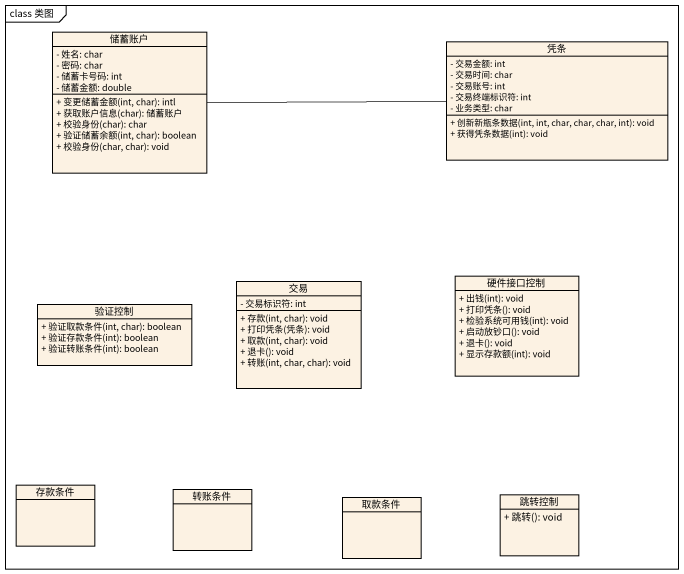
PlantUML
@startuml
mainframe class 类图
hide circle
hide empty members
skinparam classAttributeIconSize 0
class 储蓄账户 {
  - 姓名: char
  - 密码: char
  - 储蓄卡号码: int
  - 储蓄金额: double
  + 变更储蓄金额(int, char): intl
  + 获取账户信息(char): 储蓄账户
  + 校验身份(char): char
  + 验证储蓄余额(int, char): boolean
  + 校验身份(char, char): void
}
class 凭条 {
  - 交易金额: int
  - 交易时间: char
  - 交易账号: int
  - 交易终端标识符: int
  - 业务类型: char
  + 创新新瓶条数据(int, int, char, char, char, int): void
  + 获得凭条数据(int): void
}
class 交易 {
  - 交易标识符: int
  + 存款(int, char): void
  + 打印凭条(凭条): void
  + 取款(int, char): void
  + 退卡(): void
  + 转账(int, char, char): void
}
class 硬件接口控制 {
  + 出钱(int): void
  + 打印凭条(): void
  + 检验系统可用钱(int): void
  + 启动放钞口(): void
  + 退卡(): void
  + 显示存款额(int): void
}
class 验证控制 {
  + 验证取款条件(int, char): boolean
  + 验证存款条件(int): boolean
  + 验证转账条件(int): boolean
}
class 存款条件
class 转账条件
class 取款条件
class 跳转控制 {
  + 跳转(): void
}
储蓄账户 -right- 凭条
@enduml
